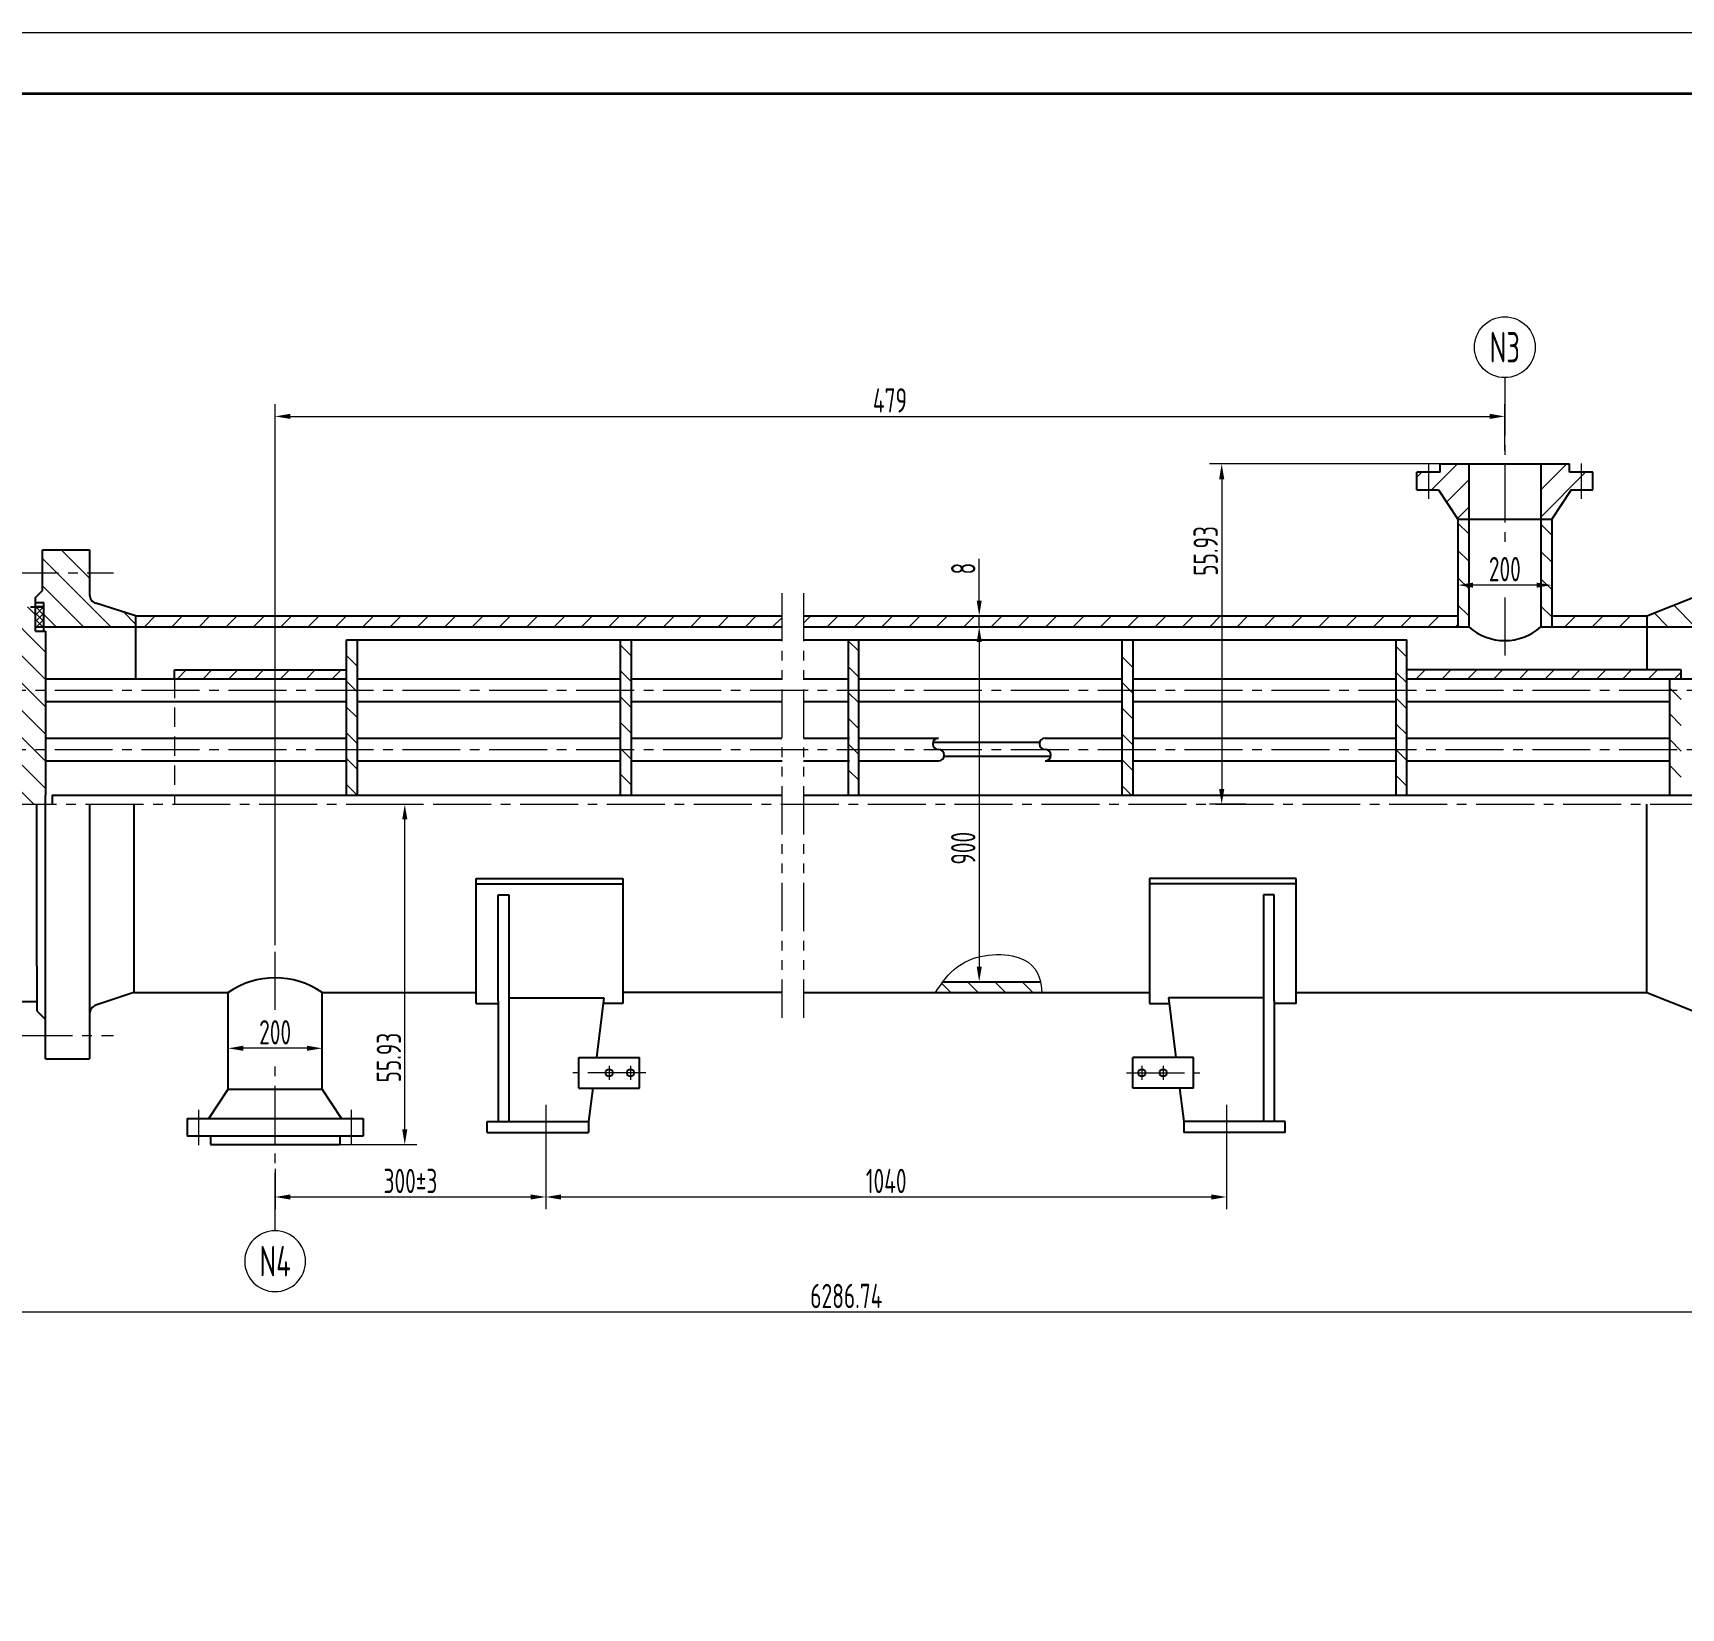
# Model space of a CAD drawing. Header units: millimetres. Extents: x 5765 to 6606, y -201 to 393.
# Drawn here: x 5965.5 to 6236.4, y 134.6 to 393.4 of the extents above; entities that cross this region are included whole.
import ezdxf
from ezdxf.enums import TextEntityAlignment as Align

# ---------------------------------------------------------------- set-up
doc = ezdxf.new("R2010")
doc.units = ezdxf.units.MM
for name, pattern in [('CENTER2', [28.575, 19.05, -3.175, 3.175, -3.175]), ('DASHED2', [9.525, 6.35, -3.175]), ('PHANTOM2', [31.75, 15.875, -3.175, 3.175, -3.175, 3.175, -3.175])]:
    doc.linetypes.add(name, pattern=pattern)
for name, color, linetype, lineweight in [('1粗实线', 7, 'Continuous', 35), ('2细实线', 3, 'Continuous', 13), ('3中心线', 1, 'CENTER2', 13), ('4虚线', 4, 'DASHED2', 13), ('5双点划线', 2, 'PHANTOM2', 13), ('6剖面线', 6, 'Continuous', 13), ('7文本', 2, 'Continuous', 13), ('8标注', 3, 'Continuous', 13), ('9图表', 4, 'Continuous', 13)]:
    doc.layers.add(name, color=color, linetype=linetype, lineweight=lineweight)
doc.styles.add('lanpec', font='bpec_e.shx', dxfattribs={"width": 0.75, "bigfont": 'hztxt.shx'})
doc.styles.add('lanpec-dim', font='bpec_e.shx', dxfattribs={"width": 0.75})
doc.dimstyles.new('lanpec', dxfattribs={"dimtxt": 4, "dimasz": 2.5, "dimexe": 2, "dimexo": 0, "dimtad": 1, "dimdsep": 46, "dimtxsty": 'lanpec-dim', "dimcen": 2.5, "dimclrd": 256, "dimclre": 256, "dimclrt": 256, "dimazin": 0, "dimtfac": 1, "dimtmove": 0, "dimatfit": 3, "dimfxl": 1, "dimlwd": -1, "dimlwe": -1, "dimarcsym": 0})
doc.dimstyles.new('lanpec$0', dxfattribs={"dimscale": 10, "dimtxt": 4, "dimasz": 2.5, "dimexe": 2, "dimexo": 0, "dimtad": 1, "dimdec": 1, "dimdsep": 46, "dimtxsty": 'lanpec-dim', "dimcen": 0.09, "dimclrd": 256, "dimclre": 256, "dimclrt": 256, "dimadec": 1, "dimazin": 0, "dimtfac": 0.707, "dimtdec": 1, "dimtmove": 0, "dimatfit": 3, "dimfxl": 1, "dimarcsym": 0})
pattern_1 = [(135, (4744.0366, 1242.7503), (-2.245064, -2.245064), [])]
pattern_2 = [(45, (4744.0366, 1242.7503), (-2.245064, 2.245064), [])]

# ---------------------------------------------------------------- blocks, each defined once
blk = doc.blocks.new('A1')
at = {"layer": '1粗实线'}
blk.add_lwpolyline([(-816, 10), (-10, 10), (-10, 584), (-816, 584)], close=True, dxfattribs=at)
at = {"layer": '9图表'}
blk.add_lwpolyline([(-841, 0), (0, 0), (0, 594), (-841, 594)], close=True, dxfattribs=at)
blk = doc.blocks.new('*X31')
for p, q in [((269.86, 208.15), (268.66, 209.35)), ((269.86, 205.32), (268.66, 206.52)), ((269.86, 202.49), (268.66, 203.69)), ((269.86, 199.66), (268.66, 200.86)), ((269.86, 196.83), (268.66, 198.03)), ((269.86, 194.01), (268.66, 195.21))]:
    blk.add_line(p, q)
blk = doc.blocks.new('*X32')
for p, q in [((299.92, 203.54), (298.66, 204.8)), ((299.92, 200.71), (298.66, 201.97)), ((299.92, 197.88), (298.66, 199.15)), ((299.92, 195.05), (298.66, 196.32))]:
    blk.add_line(p, q)
blk = doc.blocks.new('*X33')
for p, q in [((239.86, 209.86), (239.65, 210.07)), ((239.86, 207.03), (238.66, 208.23)), ((239.86, 204.21), (238.66, 205.41)), ((239.86, 201.38), (238.66, 202.58)), ((239.86, 198.55), (238.66, 199.75)), ((239.86, 195.72), (238.66, 196.92)), ((239.68, 193.07), (238.66, 194.09))]:
    blk.add_line(p, q)
blk = doc.blocks.new('*X34')
for p, q in [((209.78, 208.83), (208.66, 209.95)), ((209.78, 206), (208.66, 207.12)), ((209.78, 203.17), (208.66, 204.29)), ((209.78, 200.34), (208.66, 201.46)), ((209.78, 197.51), (208.66, 198.64)), ((209.78, 194.69), (208.66, 195.81))]:
    blk.add_line(p, q)
blk = doc.blocks.new('*X35')
for p, q in [((184.86, 208.29), (183.66, 209.49)), ((184.86, 205.47), (183.66, 206.67)), ((184.86, 202.64), (183.66, 203.84)), ((184.86, 199.81), (183.66, 201.01)), ((184.86, 196.98), (183.66, 198.18)), ((184.86, 194.15), (183.66, 195.35))]:
    blk.add_line(p, q)
blk = doc.blocks.new('*X36')
for p, q in [((154.86, 207.18), (153.66, 208.38)), ((154.86, 204.35), (153.66, 205.55)), ((154.86, 201.52), (153.66, 202.72)), ((154.86, 198.7), (153.66, 199.9)), ((154.86, 195.87), (153.66, 197.07)), ((154.83, 193.07), (153.66, 194.24))]:
    blk.add_line(p, q)
blk = doc.blocks.new('*X37')
for p, q in [((135.11, 205.82), (136.07, 206.79)), ((137.94, 205.82), (138.9, 206.79)), ((140.76, 205.82), (141.73, 206.79)), ((143.59, 205.82), (144.56, 206.79)), ((146.42, 205.82), (147.39, 206.79)), ((149.25, 205.82), (150.22, 206.79)), ((152.08, 205.82), (153.05, 206.79))]:
    blk.add_line(p, q)
blk = doc.blocks.new('*X38')
for p, q in [((270.87, 205.82), (271.87, 206.82)), ((273.7, 205.82), (274.7, 206.82)), ((276.53, 205.82), (277.53, 206.82)), ((279.36, 205.82), (280.36, 206.82)), ((282.19, 205.82), (283.19, 206.82)), ((285.01, 205.82), (286.01, 206.82)), ((287.84, 205.82), (288.84, 206.82)), ((290.67, 205.82), (291.67, 206.82)), ((293.5, 205.82), (294.5, 206.82)), ((296.33, 205.82), (297.33, 206.82)), ((299.16, 205.82), (299.86, 206.52))]:
    blk.add_line(p, q)
blk = doc.blocks.new('*D59')
at = {"layer": '8标注', "transparency": 16777216}
for p, q in [((6049.8, 208.85), (6049.8, 200.12)), ((6005.3, 206.74), (6005.3, 200.12)), ((6007.8, 202.12), (6047.3, 202.12))]:
    blk.add_line(p, q, dxfattribs=at)
for points in [[(6007.8, 202.54), (6007.8, 201.7), (6005.3, 202.12)], [(6047.3, 202.54), (6047.3, 201.7), (6049.8, 202.12)]]:
    blk.add_solid(points, dxfattribs=at)
at = {"layer": 'Defpoints', "color": 0, "transparency": 16777216}
for p in [(6049.8, 208.85), (6005.3, 206.74), (6049.8, 202.12)]:
    blk.add_point(p, dxfattribs=at)
at = {"layer": '8标注', "transparency": 16777216, "insert": (6027.55, 204.75), "char_height": 4, "attachment_point": 5, "style": 'lanpec-dim'}
blk.add_mtext('300%%P3', dxfattribs=at)
blk = doc.blocks.new('*D74')
at = {"layer": '8标注', "transparency": 16777216}
for p, q in [((6049.8, 208.85), (6049.8, 200.12)), ((6161.7, 208.85), (6161.7, 200.12)), ((6052.3, 202.12), (6159.2, 202.12))]:
    blk.add_line(p, q, dxfattribs=at)
for points in [[(6052.3, 202.54), (6052.3, 201.7), (6049.8, 202.12)], [(6159.2, 202.54), (6159.2, 201.7), (6161.7, 202.12)]]:
    blk.add_solid(points, dxfattribs=at)
at = {"layer": 'Defpoints', "color": 0, "transparency": 16777216}
for p in [(6049.8, 208.85), (6161.7, 208.85), (6161.7, 202.12)]:
    blk.add_point(p, dxfattribs=at)
at = {"layer": '8标注', "transparency": 16777216, "insert": (6105.75, 204.75), "char_height": 4, "attachment_point": 5, "style": 'lanpec-dim'}
blk.add_mtext('1040', dxfattribs=at)
blk = doc.blocks.new('*D60')
at = {"layer": '8标注', "transparency": 16777216}
for p, q in [((5883.2, 224.87), (5883.2, 181.22)), ((6315.19, 212.63), (6315.19, 181.22)), ((5885.7, 183.22), (6312.69, 183.22))]:
    blk.add_line(p, q, dxfattribs=at)
for points in [[(5885.7, 183.64), (5885.7, 182.81), (5883.2, 183.22)], [(6312.69, 183.64), (6312.69, 182.81), (6315.19, 183.22)]]:
    blk.add_solid(points, dxfattribs=at)
at = {"layer": 'Defpoints', "color": 0, "transparency": 16777216}
for p in [(5883.2, 224.87), (6315.19, 212.63), (6315.19, 183.22)]:
    blk.add_point(p, dxfattribs=at)
at = {"layer": '8标注', "transparency": 16777216, "insert": (6099.2, 185.85), "char_height": 4, "attachment_point": 5, "style": 'lanpec-dim'}
blk.add_mtext('6286.74', dxfattribs=at)
blk = doc.blocks.new('*D66')
at = {"layer": '8标注', "transparency": 16777216}
for p, q in [((6125.04, 295.84), (6119.04, 295.84)), ((6121.04, 293.34), (6121.04, 239.97)), ((6125.04, 237.47), (6119.04, 237.47))]:
    blk.add_line(p, q, dxfattribs=at)
for points in [[(6120.63, 293.34), (6121.46, 293.34), (6121.04, 295.84)], [(6120.63, 239.97), (6121.46, 239.97), (6121.04, 237.47)]]:
    blk.add_solid(points, dxfattribs=at)
at = {"layer": 'Defpoints', "color": 0, "transparency": 16777216}
for p in [(6125.04, 295.84), (6121.04, 237.47), (6125.04, 237.47)]:
    blk.add_point(p, dxfattribs=at)
at = {"layer": '8标注', "transparency": 16777216, "insert": (6118.42, 259.44), "char_height": 4, "attachment_point": 5, "rotation": 90, "style": 'lanpec-dim'}
blk.add_mtext('900', dxfattribs=at)
blk = doc.blocks.new('*D75')
at = {"layer": '8标注', "transparency": 16777216}
for p, q in [((6121.04, 300.14), (6121.04, 307.03)), ((6130.25, 297.64), (6119.04, 297.64)), ((6125.04, 295.84), (6119.04, 295.84)), ((6121.04, 295.84), (6121.04, 297.64)), ((6121.04, 293.34), (6121.04, 290.84))]:
    blk.add_line(p, q, dxfattribs=at)
for points in [[(6120.63, 300.14), (6121.46, 300.14), (6121.04, 297.64)], [(6120.63, 293.34), (6121.46, 293.34), (6121.04, 295.84)]]:
    blk.add_solid(points, dxfattribs=at)
at = {"layer": 'Defpoints', "color": 0, "transparency": 16777216}
for p in [(6121.04, 297.64), (6125.04, 295.84), (6130.25, 297.64)]:
    blk.add_point(p, dxfattribs=at)
at = {"layer": '8标注', "transparency": 16777216, "insert": (6118.42, 305.4), "char_height": 4, "attachment_point": 5, "rotation": 90, "style": 'lanpec-dim'}
blk.add_mtext('8', dxfattribs=at)
blk = doc.blocks.new('*D52')
at = {"layer": '8标注', "transparency": 16777216}
for p, q in [((6199.72, 302.69), (6199.72, 304.69)), ((6215.16, 302.65), (6215.16, 304.69)), ((6212.66, 302.69), (6202.22, 302.69))]:
    blk.add_line(p, q, dxfattribs=at)
for points in [[(6202.22, 303.1), (6202.22, 302.27), (6199.72, 302.69)], [(6212.66, 303.1), (6212.66, 302.27), (6215.16, 302.69)]]:
    blk.add_solid(points, dxfattribs=at)
at = {"layer": 'Defpoints', "color": 0, "transparency": 16777216}
for p in [(6199.72, 302.69), (6199.72, 302.69), (6215.16, 302.65)]:
    blk.add_point(p, dxfattribs=at)
at = {"layer": '8标注', "transparency": 16777216, "insert": (6207.44, 305.31), "char_height": 4, "attachment_point": 5, "style": 'lanpec-dim'}
blk.add_mtext('200', dxfattribs=at)
blk = doc.blocks.new('*D53')
at = {"layer": '8标注', "transparency": 16777216}
for p, q in [((5997.59, 226.56), (5997.59, 228.56)), ((6010.54, 226.56), (6000.09, 226.56)), ((6013.04, 226.72), (6013.04, 224.56))]:
    blk.add_line(p, q, dxfattribs=at)
for points in [[(6000.09, 226.98), (6000.09, 226.14), (5997.59, 226.56)], [(6010.54, 226.98), (6010.54, 226.14), (6013.04, 226.56)]]:
    blk.add_solid(points, dxfattribs=at)
at = {"layer": 'Defpoints', "color": 0, "transparency": 16777216}
for p in [(5997.59, 226.56), (5997.59, 226.56), (6013.04, 226.72)]:
    blk.add_point(p, dxfattribs=at)
at = {"layer": '8标注', "transparency": 16777216, "insert": (6005.31, 229.19), "char_height": 4, "attachment_point": 5, "style": 'lanpec-dim'}
blk.add_mtext('200', dxfattribs=at)
blk = doc.blocks.new('*D54')
at = {"layer": '8标注', "transparency": 16777216}
for p, q in [((6005.3, 243.51), (6005.3, 332.42)), ((6207.44, 324.84), (6207.44, 332.42)), ((6007.8, 330.42), (6204.94, 330.42))]:
    blk.add_line(p, q, dxfattribs=at)
for points in [[(6007.8, 330.84), (6007.8, 330), (6005.3, 330.42)], [(6204.94, 330.84), (6204.94, 330), (6207.44, 330.42)]]:
    blk.add_solid(points, dxfattribs=at)
at = {"layer": 'Defpoints', "color": 0, "transparency": 16777216}
for p in [(6207.44, 330.42), (6207.44, 324.84), (6005.3, 243.51)]:
    blk.add_point(p, dxfattribs=at)
at = {"layer": '8标注', "transparency": 16777216, "insert": (6106.37, 333.05), "char_height": 4, "attachment_point": 5, "style": 'lanpec-dim'}
blk.add_mtext('479', dxfattribs=at)
blk = doc.blocks.new('*X77')
for p, q in [((114.44, 233.24), (115.33, 234.12)), ((114.44, 233.94), (114.62, 234.12)), ((114.44, 232.53), (115.36, 233.45)), ((115.36, 232.54), (114.44, 233.45)), ((115.36, 233.24), (114.48, 234.12)), ((115.36, 233.95), (115.19, 234.12)), ((115.17, 232.02), (114.44, 232.75)), ((114.46, 232.02), (114.44, 232.04)), ((114.64, 232.02), (115.36, 232.74))]:
    blk.add_line(p, q)
blk = doc.blocks.new('*D81')
at = {"layer": '8标注', "transparency": 16777216}
for p, q in [((6022.62, 266.67), (6028.62, 266.67)), ((6026.62, 213.24), (6026.62, 264.17)), ((6006.59, 210.74), (6028.62, 210.74))]:
    blk.add_line(p, q, dxfattribs=at)
for points in [[(6026.2, 264.17), (6027.04, 264.17), (6026.62, 266.67)], [(6026.2, 213.24), (6027.04, 213.24), (6026.62, 210.74)]]:
    blk.add_solid(points, dxfattribs=at)
at = {"layer": 'Defpoints', "color": 0, "transparency": 16777216}
for p in [(6022.62, 266.67), (6026.62, 266.67), (6006.59, 210.74)]:
    blk.add_point(p, dxfattribs=at)
at = {"layer": '8标注', "transparency": 16777216, "insert": (6024, 225.03), "char_height": 4, "attachment_point": 5, "rotation": 90, "style": 'lanpec-dim'}
blk.add_mtext('55.93', dxfattribs=at)
blk = doc.blocks.new('*D82')
at = {"layer": '8标注', "transparency": 16777216}
for p, q in [((6207.44, 322.6), (6158.9, 322.6)), ((6160.9, 320.1), (6160.9, 269.17)), ((6164.9, 266.67), (6158.9, 266.67))]:
    blk.add_line(p, q, dxfattribs=at)
for points in [[(6160.48, 320.1), (6161.32, 320.1), (6160.9, 322.6)], [(6160.48, 269.17), (6161.32, 269.17), (6160.9, 266.67)]]:
    blk.add_solid(points, dxfattribs=at)
at = {"layer": 'Defpoints', "color": 0, "transparency": 16777216}
for p in [(6207.44, 322.6), (6160.9, 266.67), (6164.9, 266.67)]:
    blk.add_point(p, dxfattribs=at)
at = {"layer": '8标注', "transparency": 16777216, "insert": (6158.27, 308.31), "char_height": 4, "attachment_point": 5, "rotation": 90, "style": 'lanpec-dim'}
blk.add_mtext('55.93', dxfattribs=at)
blk = doc.blocks.new('管口号')
at = {"layer": '2细实线'}
blk.add_circle((0, 5), 5, dxfattribs=at)
at = {"layer": '7文本', "style": 'lanpec', "width": 0.75}
blk.add_attdef('N', text='', height=5, dxfattribs=at).set_placement((0, 5), align=Align.MIDDLE_CENTER)

msp = doc.modelspace()

# ---------------------------------------------------------------- hatches: boundary and pattern name
at = {"layer": '6剖面线'}
h = msp.add_hatch(dxfattribs=at)
h.set_pattern_fill('ANSI31', color=256, style=0)
h.set_pattern_definition([(45, (4749.0033, 1242.7503), (-2.245064, 2.245064), [])])
h.paths.add_polyline_path([(6194.88, 321.226), (6192.964, 321.226), (6192.964, 318.329), (6194.88, 318.329)])
h.paths.add_polyline_path([(6196.826, 321.226), (6194.88, 321.226), (6194.88, 318.329), (6196.526, 318.329), (6199.723, 313.511), (6201.515, 313.511), (6201.515, 322.604), (6196.826, 322.604)])
h.paths.add_polyline_path([(6213.365, 313.511), (6215.158, 313.511), (6218.355, 318.329), (6220.001, 318.329), (6220.001, 321.226), (6218.055, 321.226), (6218.055, 322.604), (6213.365, 322.604)])
h.paths.add_polyline_path([(6220.001, 318.329), (6221.917, 318.329), (6221.917, 321.226), (6220.001, 321.226)])
h = msp.add_hatch(dxfattribs=at)
h.set_pattern_fill('ANSI31', color=256, angle=90, style=0)
h.set_pattern_definition(pattern_1)
h.paths.add_polyline_path([(6254.732, 311.547), (6254.732, 316.047), (6244.832, 316.047), (6244.832, 311.547)])
h.paths.add_polyline_path([(6244.832, 304.253, -0.3069427), (6243.888, 302.86), (6230.794, 297.637), (6230.794, 295.837), (6256.319, 295.837), (6256.319, 296.149), (6256.319, 298.729), (6256.319, 302.518), (6256.319, 306.652), (6254.732, 306.652), (6254.732, 311.547), (6244.832, 311.547)])
h = msp.add_hatch(dxfattribs=at)
h.set_pattern_fill('ANSI31', color=256, angle=90, style=0)
h.set_pattern_definition([(135, (4749.0033, 1242.7503), (-2.245064, -2.245064), [])])
h.paths.add_polyline_path([(6201.515, 313.511), (6199.723, 313.511), (6199.723, 295.837), (6201.515, 295.837)])
h.paths.add_polyline_path([(6215.158, 313.511), (6213.365, 313.511), (6213.365, 295.837), (6215.158, 295.837)])
h = msp.add_hatch(dxfattribs=at)
h.set_pattern_fill('ANSI31', color=256, angle=90, style=0)
h.set_pattern_definition(pattern_1)
h.paths.add_polyline_path([(5974.813, 304.7), (5974.813, 308.51), (5967.088, 308.51), (5967.088, 304.7)])
h.paths.add_polyline_path([(5974.813, 301.126), (5974.813, 304.7), (5967.088, 304.7), (5967.088, 301.82), (5965.93, 300.662), (5965.93, 300.119), (5965.93, 299.832), (5967.306, 299.832), (5967.306, 299.101), (5967.306, 295.837), (5982.36, 295.837), (5982.36, 297.646), (5975.862, 299.696, -0.3273001)])
h = msp.add_hatch(dxfattribs=at)
h.set_pattern_fill('ANSI31', color=256, angle=90, style=0)
h.paths.add_polyline_path([(5967.556, 295.135), (5965.93, 295.135), (5965.93, 295.872), (5965.93, 299.101), (5965.088, 299.101), (5962.77, 299.101), (5959.617, 299.101), (5959.617, 295.872), (5959.617, 295.135), (5957.991, 295.135), (5957.991, 285.422), (5967.556, 285.422)])
h.paths.add_polyline_path([(5967.556, 285.422), (5957.991, 285.422), (5957.991, 275.672), (5967.556, 275.672)])
h.paths.add_polyline_path([(5967.556, 275.672), (5957.991, 275.672), (5957.991, 266.672), (5967.556, 266.672), (5967.556, 268.172)])
h = msp.add_hatch(dxfattribs=at)
h.set_pattern_fill('ANSI31', color=256, style=0)
h.set_pattern_definition(pattern_2)
h.paths.add_polyline_path([(6088.578, 297.637), (5982.36, 297.637), (5982.36, 295.837), (6088.578, 295.837)])
h = msp.add_hatch(dxfattribs=at)
h.set_pattern_fill('ANSI31', color=256, style=0)
h.set_pattern_definition(pattern_2)
h.paths.add_polyline_path([(6092.156, 297.637), (6092.156, 295.837), (6199.715, 295.837), (6199.715, 297.637)])
h.paths.add_polyline_path([(6230.794, 297.637), (6215.158, 297.637), (6215.158, 295.837), (6230.794, 295.837)])
h = msp.add_hatch(dxfattribs=at)
h.set_pattern_fill('ANSI31', color=256, angle=90, style=0)
h.set_pattern_definition([(135, (-665996.3907, -311950.4507), (-2.24506403, -2.24506403), [])])
edge = h.paths.add_edge_path()
edge.add_spline(control_points=[(6115.057, 237.469), (6114.638, 236.904), (6114.248, 236.31), (6113.878, 235.707)], knot_values=[1.2853291, 1.2853291, 1.2853291, 1.2853291, 2.6474119, 2.6474119, 2.6474119, 2.6474119], degree=3, periodic=0)
edge.add_line((6113.878, 235.707), (6131.331, 235.707))
edge.add_spline(control_points=[(6131.331, 235.707), (6131.305, 236.359), (6131.232, 236.944), (6131.117, 237.469)], knot_values=[16.4442029, 16.4442029, 16.4442029, 16.4442029, 17.4920081, 17.4920081, 17.4920081, 17.4920081], degree=3, periodic=0)
edge.add_line((6131.117, 237.469), (6115.057, 237.469))

# ---------------------------------------------------------------- linework, layer by layer
at = {"ltscale": 0.5}
for p, q in [((6196.826, 322.604), (6218.055, 322.604)), ((6196.826, 321.226), (6196.826, 322.604)), ((6201.515, 322.604), (6201.515, 295.837)), ((6213.365, 322.604), (6213.365, 295.837)), ((6218.055, 321.226), (6218.055, 322.604)), ((6192.964, 318.329), (6192.964, 321.226)), ((6196.826, 321.226), (6192.964, 321.226)), ((6221.917, 321.226), (6218.055, 321.226)), ((6221.917, 318.329), (6221.917, 321.226)), ((6192.964, 318.329), (6196.526, 318.329)), ((6196.526, 318.329), (6199.723, 313.511)), ((6218.355, 318.329), (6215.158, 313.511)), ((6218.355, 318.329), (6221.917, 318.329)), ((6199.723, 313.511), (6215.158, 313.511)), ((6199.723, 313.511), (6199.723, 295.837)), ((6215.158, 313.511), (6215.158, 295.837)), ((5967.088, 301.82), (5967.088, 308.51)), ((5967.088, 308.51), (5974.813, 308.51)), ((5974.813, 308.51), (5974.813, 301.126)), ((5965.93, 300.662), (5967.088, 301.82)), ((6230.794, 297.637), (6243.888, 302.86)), ((5965.088, 299.101), (5967.306, 299.101)), ((5967.277, 299.101), (5965.917, 299.101)), ((5965.93, 300.119), (5965.93, 300.662)), ((5965.93, 299.117), (5965.93, 300.119)), ((5965.93, 299.117), (5965.93, 300.119)), ((5965.93, 299.832), (5967.306, 299.832)), ((5965.93, 299.832), (5967.306, 299.832)), ((5965.93, 295.872), (5965.93, 299.117)), ((5967.306, 299.101), (5967.306, 299.832)), ((5967.306, 299.101), (5967.306, 299.832)), ((5967.306, 295.135), (5967.306, 299.101)), ((5982.36, 297.646), (5975.862, 299.696)), ((5965.93, 295.135), (5965.93, 295.872)), ((5965.93, 295.837), (5982.36, 295.837)), ((5982.36, 297.648), (5982.36, 287.302)), ((5982.36, 297.637), (6022.382, 297.637)), ((5982.36, 297.637), (6088.578, 297.637)), ((5982.36, 295.837), (6088.578, 295.837)), ((6092.156, 297.637), (6199.715, 297.637)), ((6092.156, 295.837), (6201.515, 295.837)), ((6213.365, 295.837), (6230.794, 295.837)), ((6215.158, 297.637), (6230.794, 297.637)), ((6230.794, 297.637), (6230.794, 295.837)), ((6230.794, 295.837), (6256.319, 295.837)), ((6230.794, 295.837), (6230.794, 288.797)), ((5965.93, 295.135), (5967.556, 295.135)), ((5967.556, 295.135), (5967.556, 268.172)), ((6017.056, 268.172), (6017.056, 293.672)), ((6017.056, 293.672), (6054.921, 293.672)), ((6018.856, 268.172), (6018.856, 293.672)), ((6054.921, 293.672), (6062.056, 293.672)), ((6062.056, 268.172), (6062.056, 293.672)), ((6062.056, 293.672), (6063.856, 293.672)), ((6063.856, 293.672), (6063.856, 268.177)), ((6063.856, 293.672), (6088.508, 293.672)), ((6092.16, 293.672), (6099.62, 293.672)), ((6099.556, 268.172), (6099.556, 293.672)), ((6099.62, 293.672), (6099.803, 293.672)), ((6099.803, 293.672), (6103.164, 293.672)), ((6101.24, 268.172), (6101.24, 293.672)), ((6103.164, 293.672), (6144.616, 293.672)), ((6144.556, 268.172), (6144.556, 293.672)), ((6144.616, 293.672), (6147.822, 293.672)), ((6146.356, 268.172), (6146.356, 293.672)), ((6147.822, 293.672), (6189.464, 293.672)), ((6189.464, 293.672), (6191.356, 293.672)), ((6189.556, 268.172), (6189.556, 293.672)), ((6191.356, 268.172), (6191.356, 293.672)), ((5967.556, 287.297), (6009.933, 287.297)), ((5988.774, 287.309), (5988.774, 288.751)), ((5988.774, 288.747), (6017.056, 288.747)), ((6009.933, 287.297), (6017.056, 287.297)), ((6018.856, 287.297), (6054.777, 287.297)), ((6054.777, 287.297), (6062.056, 287.297)), ((6063.856, 287.297), (6088.578, 287.297)), ((6092.156, 287.297), (6099.556, 287.297)), ((6101.24, 287.297), (6144.556, 287.297)), ((6146.356, 287.297), (6189.556, 287.297)), ((6191.356, 288.797), (6236.356, 288.797)), ((6191.356, 287.297), (6272.264, 287.297)), ((6234.556, 268.172), (6234.556, 287.297)), ((6236.356, 288.797), (6236.356, 287.297)), ((5967.556, 283.547), (6009.508, 283.547)), ((6009.508, 283.547), (6017.056, 283.547)), ((6018.856, 283.547), (6054.777, 283.547)), ((6054.777, 283.547), (6062.056, 283.547)), ((6063.856, 283.547), (6088.578, 283.547)), ((6092.156, 283.547), (6099.62, 283.547)), ((6101.24, 283.547), (6144.586, 283.547)), ((6146.356, 283.547), (6189.556, 283.547)), ((6191.356, 283.547), (6234.556, 283.547)), ((5967.556, 277.547), (6009.556, 277.547)), ((6009.556, 277.547), (6017.056, 277.547)), ((6018.856, 277.547), (6054.556, 277.547)), ((6054.556, 277.547), (6062.056, 277.547)), ((6063.856, 277.547), (6088.578, 277.547)), ((6092.156, 277.547), (6099.713, 277.547)), ((6101.24, 277.547), (6114.353, 277.547)), ((6130.977, 276.839), (6113.471, 276.839)), ((6131.886, 277.547), (6144.556, 277.547)), ((6146.356, 277.547), (6189.556, 277.547)), ((6191.356, 277.547), (6234.556, 277.547)), ((5967.556, 273.797), (6009.556, 273.797)), ((6009.556, 273.797), (6017.056, 273.797)), ((6018.856, 273.797), (6054.556, 273.797)), ((6054.556, 273.797), (6062.056, 273.797)), ((6063.856, 273.797), (6088.636, 273.797)), ((6092.164, 273.797), (6099.713, 273.797)), ((6101.24, 273.797), (6114.353, 273.797)), ((6132.756, 274.505), (6115.262, 274.505)), ((6131.893, 273.797), (6144.556, 273.797)), ((6146.356, 273.797), (6189.556, 273.797)), ((6191.356, 273.797), (6234.556, 273.797)), ((5966.135, 240.133), (5966.135, 266.672)), ((5967.556, 266.672), (5967.556, 268.172)), ((5967.556, 224.852), (5967.556, 266.672)), ((5968.683, 268.172), (6088.578, 268.172)), ((5968.683, 268.172), (5968.683, 266.672)), ((5974.813, 266.672), (5974.813, 224.852)), ((5982.08, 266.672), (5982.08, 235.707)), ((6092.156, 268.172), (6270.845, 268.172)), ((6230.794, 235.707), (6230.794, 266.672)), ((6038.376, 254.486), (6060.713, 254.486)), ((6038.376, 233.936), (6038.376, 254.486)), ((6038.376, 253.592), (6060.713, 253.592)), ((6060.713, 254.486), (6062.455, 254.486)), ((6060.713, 253.592), (6062.455, 253.592)), ((6062.455, 254.486), (6062.455, 233.936)), ((6149.044, 254.486), (6149.044, 233.936)), ((6150.787, 254.486), (6149.044, 254.486)), ((6150.787, 253.592), (6149.044, 253.592)), ((6173.123, 254.486), (6150.787, 254.486)), ((6173.123, 253.592), (6150.787, 253.592)), ((6173.123, 233.936), (6173.123, 254.486)), ((6041.95, 234.358), (6041.95, 251.805)), ((6041.95, 251.805), (6043.75, 251.805)), ((6043.75, 251.805), (6043.75, 214.521)), ((6169.549, 251.805), (6167.749, 251.805)), ((6167.749, 251.805), (6167.749, 214.521)), ((6169.549, 234.358), (6169.549, 251.805)), ((5966.135, 240.133), (5966.135, 232.714)), ((5982.08, 235.707), (5975.862, 233.648)), ((5982.08, 235.707), (5997.587, 235.707)), ((5997.587, 219.832), (5997.587, 235.707)), ((6013.022, 219.832), (6013.022, 235.707)), ((6013.037, 235.707), (6038.376, 235.707)), ((6062.455, 235.772), (6088.578, 235.772)), ((6092.156, 235.707), (6149.044, 235.707)), ((6115.056, 237.469), (6131.206, 237.469)), ((6173.123, 235.707), (6230.794, 235.707)), ((6230.794, 235.707), (6243.888, 230.484)), ((5959.429, 234.242), (5966.135, 234.242)), ((6038.376, 233.936), (6041.95, 233.936)), ((6041.95, 234.358), (6041.95, 214.521)), ((6043.75, 234.853), (6059.358, 234.853)), ((6059.358, 234.853), (6058.132, 225.019)), ((6062.455, 233.936), (6059.247, 233.936)), ((6149.044, 233.936), (6152.253, 233.936)), ((6152.141, 234.853), (6153.368, 225.019)), ((6167.749, 234.853), (6152.141, 234.853)), ((6169.549, 234.358), (6169.549, 214.521)), ((6173.123, 233.936), (6169.549, 233.936)), ((5966.135, 232.714), (5967.543, 231.306)), ((5967.556, 224.852), (5974.813, 224.852)), ((6055.222, 220.019), (6055.222, 225.019)), ((6055.222, 225.019), (6065.222, 225.019)), ((6065.222, 220.019), (6065.222, 225.019)), ((6146.277, 220.019), (6146.277, 225.019)), ((6156.277, 225.019), (6146.277, 225.019)), ((6156.277, 220.019), (6156.277, 225.019)), ((5994.39, 215.014), (5997.587, 219.832)), ((5997.587, 219.832), (6013.022, 219.832)), ((6016.219, 215.014), (6013.022, 219.832)), ((6055.222, 220.019), (6065.222, 220.019)), ((6057.508, 220.019), (6056.822, 214.521)), ((6156.277, 220.019), (6146.277, 220.019)), ((6153.991, 220.019), (6154.677, 214.521)), ((5990.828, 215.014), (5990.828, 212.118)), ((5990.828, 215.014), (6019.781, 215.014)), ((6019.781, 215.014), (6019.781, 212.118)), ((6040.163, 212.721), (6040.163, 214.521)), ((6040.163, 214.521), (6056.822, 214.521)), ((6056.822, 214.521), (6056.822, 212.721)), ((6171.336, 214.521), (6154.677, 214.521)), ((6154.677, 214.521), (6154.677, 212.721)), ((6171.336, 212.721), (6171.336, 214.521)), ((6019.781, 212.118), (5990.828, 212.118)), ((5994.691, 212.118), (5994.691, 210.739)), ((6015.919, 212.118), (6015.919, 210.739)), ((6040.163, 212.721), (6056.822, 212.721)), ((6171.336, 212.721), (6154.677, 212.721)), ((5994.691, 210.739), (6015.919, 210.739))]:
    msp.add_line(p, q, dxfattribs=at)
for centre in [(6060.222, 222.519), (6063.722, 222.519), (6147.777, 222.519), (6151.277, 222.519)]:
    msp.add_circle(centre, 0.6, dxfattribs=at)
for centre, radius, start, end in [((5976.313, 301.126), 1.5, 180, 252.49311), ((6207.44, 302.447), 8.877, 228.1288, 311.8712), ((6114.353, 276.609), 0.938, 90, 270), ((6131.886, 276.609), 0.938, 90, 270), ((6114.353, 274.734), 0.938, 270, 90), ((6131.886, 274.734), 0.938, 270, 90), ((6005.312, 224.638), 13.498, 55.08907, 124.91093), ((5976.313, 232.218), 1.5, 107.50689, 180)]:
    msp.add_arc(centre, radius, start, end, dxfattribs=at)
at = {"layer": '2细实线'}
msp.add_open_spline([(6113.878, 235.707), (6114.877, 237.332), (6118.195, 241.909), (6128.016, 242.71), (6131.194, 239.096), (6131.331, 235.707)], degree=3, knots=[1.2853291, 1.2853291, 1.2853291, 1.2853291, 4.9555006, 12.0490667, 17.4920081, 17.4920081, 17.4920081, 17.4920081], dxfattribs=at)
at = {"layer": '3中心线', "ltscale": 0.5}
for p, q in [((6207.44, 336.786), (6207.44, 309.203)), ((6194.88, 322.682), (6194.88, 316.889)), ((6220.001, 322.682), (6220.001, 316.889)), ((5945.864, 304.7), (5978.751, 304.7)), ((6207.44, 300.661), (6207.44, 290.716)), ((5954.788, 285.422), (6284.056, 285.422)), ((5954.788, 275.672), (6249.556, 275.672)), ((5874.12, 266.672), (6326.51, 266.672)), ((6005.305, 232.863), (6005.305, 243.509)), ((5948.213, 228.644), (5978.751, 228.644)), ((6005.305, 196.558), (6005.305, 224.717)), ((6066.226, 222.519), (6054.219, 222.519)), ((6060.222, 223.65), (6060.222, 221.389)), ((6063.722, 223.65), (6063.722, 221.389)), ((6145.274, 222.519), (6157.28, 222.519)), ((6147.777, 223.65), (6147.777, 221.389)), ((6151.277, 223.65), (6151.277, 221.389)), ((6049.796, 217.247), (6049.796, 208.848)), ((6161.703, 217.247), (6161.703, 208.848)), ((5992.744, 210.661), (5992.744, 216.455)), ((6017.866, 210.661), (6017.866, 216.455))]:
    msp.add_line(p, q, dxfattribs=at)
at = {"layer": '4虚线', "ltscale": 0.5}
msp.add_line((5988.774, 287.309), (5988.774, 266.672), dxfattribs=at)
at = {"layer": '5双点划线', "ltscale": 0.5}
for p, q in [((6088.578, 301.387), (6088.578, 231.582)), ((6092.156, 301.387), (6092.156, 231.582))]:
    msp.add_line(p, q, dxfattribs=at)

# ---------------------------------------------------------------- block references
at = {"layer": '2细实线'}
msp.add_blockref('A1', (6606.028, -200.559), dxfattribs=at)
at = {"layer": '6剖面线', "yscale": 1.5, "zscale": 1.5}
for name, p, xscale in [('*X77', (6138.97, -52.085), -1.5), ('*X35', (5786.571, -21.431), 1.5), ('*X34', (5786.571, -21.431), 1.5), ('*X33', (5786.571, -21.431), 1.5), ('*X31', (5786.571, -21.431), 1.5), ('*X36', (5786.571, -21.431), 1.5), ('*X37', (5786.571, -21.431), 1.5), ('*X38', (5786.571, -21.431), 1.5), ('*X32', (5786.571, -21.431), 1.5)]:
    msp.add_blockref(name, p, dxfattribs=dict(at, xscale=xscale))
at = {"layer": '8标注'}
msp.add_blockref('管口号', (6207.44, 336.786), dxfattribs=at).add_auto_attribs({'N': 'N3'})
ref = msp.add_blockref('管口号', (6005.305, 196.558), dxfattribs=dict(at, xscale=-1, rotation=180))
ref.add_attrib('N', 'N4', dxfattribs={"layer": '7文本', "height": 5, "style": 'lanpec', "width": 0.75}).set_placement((6005.305, 191.558), align=Align.MIDDLE_CENTER)

# ---------------------------------------------------------------- dimensions: what is measured, and where the dimension line sits
for base, p1, p2, text, picture, middle in [((6207.44, 330.421), (6005.305, 243.509), (6207.44, 324.845), '479', '*D54', (6106.373, 333.046)), ((6199.723, 302.687), (6215.158, 302.649), (6199.723, 302.687), '200', '*D52', (6207.44, 305.312)), ((5997.587, 226.56), (6013.037, 226.722), (5997.587, 226.56), '200', '*D53', (6005.312, 229.185)), ((6315.192, 183.225), (5883.2, 224.87), (6315.192, 212.634), '6286.74', '*D60', (6099.196, 185.85)), ((6049.796, 202.12), (6005.305, 206.744), (6049.796, 208.848), '300%%P3', '*D59', (6027.55, 204.745)), ((6161.703, 202.12), (6049.796, 208.848), (6161.703, 208.848), '1040', '*D74', (6105.75, 204.745))]:
    dim = msp.add_linear_dim(base=base, p1=p1, p2=p2, text=text, dimstyle='lanpec', dxfattribs=at)
    dim.commit()
    dim.dimension.update_dxf_attribs({"geometry": picture, "text_midpoint": middle})
for base, p1, p2, angle, picture, middle in [((6160.9, 266.672), (6207.44, 322.604), (6164.897, 266.672), 90, '*D82', (6160.9, 308.31)), ((6026.62, 266.672), (6006.59, 210.739), (6022.623, 266.672), 270, '*D81', (6026.62, 225.034))]:
    dim = msp.add_linear_dim(base=base, p1=p1, p2=p2, angle=angle, dimstyle='lanpec$0', override={"dimscale": 1, "dimdec": 2, "dimcen": 2.5, "dimadec": 2, "dimtfac": 1, "dimtdec": 2, "dimlwd": 65535, "dimlwe": 65535}, dxfattribs=at)
    dim.commit()
    dim.dimension.update_dxf_attribs({"geometry": picture, "text_midpoint": middle, "dimtype": 160})
for base, p2, text, picture, middle in [((6121.044, 297.637), (6130.253, 297.637), '8', '*D75', (6121.044, 305.405)), ((6121.044, 237.469), (6125.044, 237.469), '900', '*D66', (6121.044, 259.44))]:
    dim = msp.add_linear_dim(base=base, p1=(6125.044, 295.837), p2=p2, angle=90, text=text, dimstyle='lanpec', dxfattribs=at)
    dim.commit()
    dim.dimension.update_dxf_attribs({"geometry": picture, "text_midpoint": middle, "dimtype": 160})

doc.saveas('drawing.dxf')
